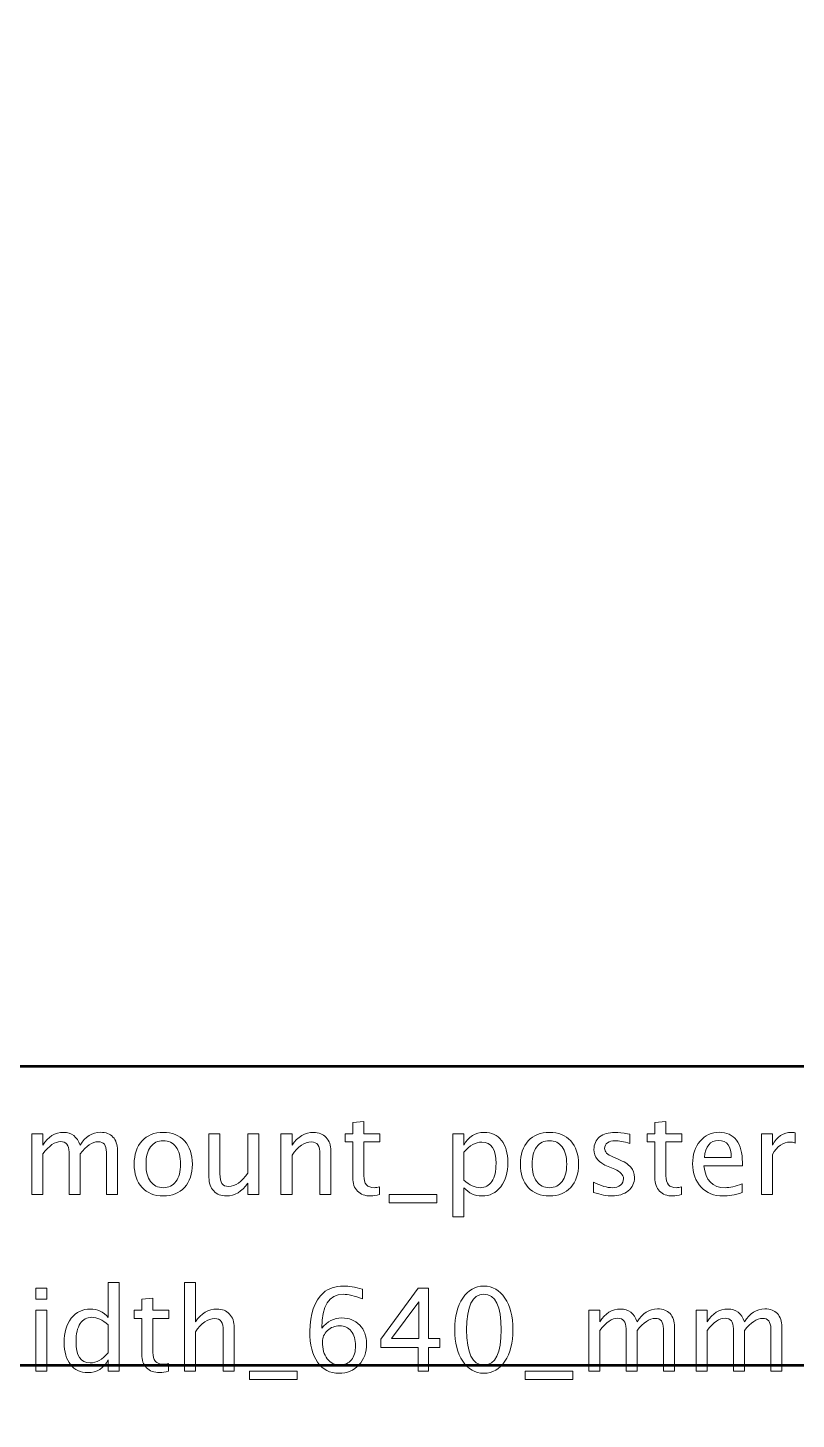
# Model space of a CAD drawing. Header units: centimetres. Extents: x -144 to 123, y -121 to 149.
# Drawn here: x -14.28 to -8.62, y -45.4 to -35.15 of the extents above; entities that cross this region are included whole.
import ezdxf

# ---------------------------------------------------------------- set-up
doc = ezdxf.new("R2010")
doc.units = ezdxf.units.CM
doc.header["$MEASUREMENT"] = 0
doc.layers.add('Layer 1', color=7, linetype='Continuous')

msp = doc.modelspace()

# ---------------------------------------------------------------- linework, layer by layer
at = {"layer": 'Layer 1', "color": 4, "lineweight": 53}
msp.add_lwpolyline([(-38, -44.99997), (8, -44.99997), (8, 19.00001), (-38, 19.00001), (-38, -44.99997)], close=True, dxfattribs=at)
at = {"layer": 'Layer 1', "lineweight": 53}
msp.add_open_spline([(-38.95, -46.7), (-38.95, -46.7), (-38.95, -43.3), (-38.95, -43.3), (-38.95, -43.3), (-38.95, -43.02386), (-38.72614, -42.8), (-38.45, -42.8), (-38.45, -42.8), (-38.45, -42.8), (8.45, -42.8), (8.45, -42.8), (8.45, -42.8), (8.72614, -42.8), (8.95, -43.02386), (8.95, -43.3), (8.95, -43.3), (8.95, -43.3), (8.95, -46.7), (8.95, -46.7), (8.95, -46.7), (8.95, -46.97614), (8.72614, -47.2), (8.45, -47.2), (8.45, -47.2), (8.45, -47.2), (-38.45, -47.2), (-38.45, -47.2), (-38.45, -47.2), (-38.72614, -47.2), (-38.95, -46.97614), (-38.95, -46.7)], degree=3, knots=[0, 0, 0, 0, 0.11111111, 0.11111111, 0.11111111, 0.11111111, 0.22222222, 0.22222222, 0.22222222, 0.22222222, 0.33333333, 0.33333333, 0.33333333, 0.33333333, 0.44444444, 0.44444444, 0.44444444, 0.44444444, 0.55555556, 0.55555556, 0.55555556, 0.55555556, 0.66666667, 0.66666667, 0.66666667, 0.66666667, 0.77777778, 0.77777778, 0.77777778, 0.77777778, 1, 1, 1, 1], dxfattribs=at)
at = {"layer": 'Layer 1', "color": 5, "lineweight": 9}
for points, knots in [([(-11.68655, -43.74455), (-11.71167, -43.75146), (-11.73354, -43.75485), (-11.75202, -43.75485), (-11.75202, -43.75485), (-11.79351, -43.75485), (-11.82583, -43.743), (-11.84897, -43.71929), (-11.84897, -43.71929), (-11.87225, -43.69558), (-11.88382, -43.6627), (-11.88382, -43.62051), (-11.88382, -43.62051), (-11.88382, -43.62051), (-11.88382, -43.35692), (-11.88382, -43.35692), (-11.88382, -43.35692), (-11.88382, -43.35692), (-11.93999, -43.35692), (-11.93999, -43.35692), (-11.93999, -43.35692), (-11.93999, -43.35692), (-11.93999, -43.29595), (-11.93999, -43.29595), (-11.93999, -43.29595), (-11.93999, -43.29595), (-11.88382, -43.29595), (-11.88382, -43.29595), (-11.88382, -43.29595), (-11.88382, -43.29595), (-11.88382, -43.21482), (-11.88382, -43.21482), (-11.88382, -43.21482), (-11.88382, -43.21482), (-11.80254, -43.20705), (-11.80254, -43.20705), (-11.80254, -43.20705), (-11.80254, -43.20705), (-11.80254, -43.29595), (-11.80254, -43.29595), (-11.80254, -43.29595), (-11.80254, -43.29595), (-11.68486, -43.29595), (-11.68486, -43.29595), (-11.68486, -43.29595), (-11.68486, -43.29595), (-11.68486, -43.35692), (-11.68486, -43.35692), (-11.68486, -43.35692), (-11.68486, -43.35692), (-11.80254, -43.35692), (-11.80254, -43.35692), (-11.80254, -43.35692), (-11.80254, -43.35692), (-11.80254, -43.60584), (-11.80254, -43.60584), (-11.80254, -43.60584), (-11.80254, -43.66454), (-11.777, -43.69389), (-11.72606, -43.69389), (-11.72606, -43.69389), (-11.71519, -43.69389), (-11.70207, -43.69206), (-11.68655, -43.68853), (-11.68655, -43.68853), (-11.68655, -43.68853), (-11.68655, -43.74455), (-11.68655, -43.74455)], [0, 0, 0, 0, 0.05555556, 0.05555556, 0.05555556, 0.05555556, 0.11111111, 0.11111111, 0.11111111, 0.11111111, 0.16666667, 0.16666667, 0.16666667, 0.16666667, 0.22222222, 0.22222222, 0.22222222, 0.22222222, 0.27777778, 0.27777778, 0.27777778, 0.27777778, 0.33333333, 0.33333333, 0.33333333, 0.33333333, 0.38888889, 0.38888889, 0.38888889, 0.38888889, 0.44444444, 0.44444444, 0.44444444, 0.44444444, 0.5, 0.5, 0.5, 0.5, 0.55555556, 0.55555556, 0.55555556, 0.55555556, 0.61111111, 0.61111111, 0.61111111, 0.61111111, 0.66666667, 0.66666667, 0.66666667, 0.66666667, 0.72222222, 0.72222222, 0.72222222, 0.72222222, 0.77777778, 0.77777778, 0.77777778, 0.77777778, 0.83333333, 0.83333333, 0.83333333, 0.83333333, 0.88888889, 0.88888889, 0.88888889, 0.88888889, 1, 1, 1, 1]), ([(-9.46192, -43.74455), (-9.48704, -43.75146), (-9.50891, -43.75485), (-9.52739, -43.75485), (-9.52739, -43.75485), (-9.56888, -43.75485), (-9.6012, -43.743), (-9.62434, -43.71929), (-9.62434, -43.71929), (-9.64762, -43.69558), (-9.65919, -43.6627), (-9.65919, -43.62051), (-9.65919, -43.62051), (-9.65919, -43.62051), (-9.65919, -43.35692), (-9.65919, -43.35692), (-9.65919, -43.35692), (-9.65919, -43.35692), (-9.71536, -43.35692), (-9.71536, -43.35692), (-9.71536, -43.35692), (-9.71536, -43.35692), (-9.71536, -43.29595), (-9.71536, -43.29595), (-9.71536, -43.29595), (-9.71536, -43.29595), (-9.65919, -43.29595), (-9.65919, -43.29595), (-9.65919, -43.29595), (-9.65919, -43.29595), (-9.65919, -43.21482), (-9.65919, -43.21482), (-9.65919, -43.21482), (-9.65919, -43.21482), (-9.57791, -43.20705), (-9.57791, -43.20705), (-9.57791, -43.20705), (-9.57791, -43.20705), (-9.57791, -43.29595), (-9.57791, -43.29595), (-9.57791, -43.29595), (-9.57791, -43.29595), (-9.46023, -43.29595), (-9.46023, -43.29595), (-9.46023, -43.29595), (-9.46023, -43.29595), (-9.46023, -43.35692), (-9.46023, -43.35692), (-9.46023, -43.35692), (-9.46023, -43.35692), (-9.57791, -43.35692), (-9.57791, -43.35692), (-9.57791, -43.35692), (-9.57791, -43.35692), (-9.57791, -43.60584), (-9.57791, -43.60584), (-9.57791, -43.60584), (-9.57791, -43.66454), (-9.55237, -43.69389), (-9.50143, -43.69389), (-9.50143, -43.69389), (-9.49056, -43.69389), (-9.47744, -43.69206), (-9.46192, -43.68853), (-9.46192, -43.68853), (-9.46192, -43.68853), (-9.46192, -43.74455), (-9.46192, -43.74455)], [0, 0, 0, 0, 0.05555556, 0.05555556, 0.05555556, 0.05555556, 0.11111111, 0.11111111, 0.11111111, 0.11111111, 0.16666667, 0.16666667, 0.16666667, 0.16666667, 0.22222222, 0.22222222, 0.22222222, 0.22222222, 0.27777778, 0.27777778, 0.27777778, 0.27777778, 0.33333333, 0.33333333, 0.33333333, 0.33333333, 0.38888889, 0.38888889, 0.38888889, 0.38888889, 0.44444444, 0.44444444, 0.44444444, 0.44444444, 0.5, 0.5, 0.5, 0.5, 0.55555556, 0.55555556, 0.55555556, 0.55555556, 0.61111111, 0.61111111, 0.61111111, 0.61111111, 0.66666667, 0.66666667, 0.66666667, 0.66666667, 0.72222222, 0.72222222, 0.72222222, 0.72222222, 0.77777778, 0.77777778, 0.77777778, 0.77777778, 0.83333333, 0.83333333, 0.83333333, 0.83333333, 0.88888889, 0.88888889, 0.88888889, 0.88888889, 1, 1, 1, 1]), ([(-14.24886, -43.74469), (-14.24886, -43.74469), (-14.24886, -43.29595), (-14.24886, -43.29595), (-14.24886, -43.29595), (-14.24886, -43.29595), (-14.16758, -43.29595), (-14.16758, -43.29595), (-14.16758, -43.29595), (-14.16758, -43.29595), (-14.16758, -43.38076), (-14.16758, -43.38076), (-14.16758, -43.38076), (-14.12793, -43.31797), (-14.07713, -43.28664), (-14.0149, -43.28664), (-14.0149, -43.28664), (-13.95492, -43.28664), (-13.91414, -43.31797), (-13.89241, -43.38076), (-13.89241, -43.38076), (-13.85389, -43.3174), (-13.80365, -43.28579), (-13.74199, -43.28579), (-13.74199, -43.28579), (-13.70262, -43.28579), (-13.672, -43.29737), (-13.65012, -43.32065), (-13.65012, -43.32065), (-13.62825, -43.34393), (-13.61724, -43.37653), (-13.61724, -43.41844), (-13.61724, -43.41844), (-13.61724, -43.41844), (-13.61724, -43.74469), (-13.61724, -43.74469), (-13.61724, -43.74469), (-13.61724, -43.74469), (-13.69852, -43.74469), (-13.69852, -43.74469), (-13.69852, -43.74469), (-13.69852, -43.74469), (-13.69852, -43.43185), (-13.69852, -43.43185), (-13.69852, -43.43185), (-13.69852, -43.38076), (-13.71884, -43.35522), (-13.75948, -43.35522), (-13.75948, -43.35522), (-13.80168, -43.35522), (-13.84599, -43.385), (-13.89241, -43.44469), (-13.89241, -43.44469), (-13.89241, -43.44469), (-13.89241, -43.74469), (-13.89241, -43.74469), (-13.89241, -43.74469), (-13.89241, -43.74469), (-13.97369, -43.74469), (-13.97369, -43.74469), (-13.97369, -43.74469), (-13.97369, -43.74469), (-13.97369, -43.43156), (-13.97369, -43.43156), (-13.97369, -43.43156), (-13.97369, -43.38006), (-13.99429, -43.35438), (-14.03564, -43.35438), (-14.03564, -43.35438), (-14.0767, -43.35438), (-14.12073, -43.38429), (-14.16758, -43.44426), (-14.16758, -43.44426), (-14.16758, -43.44426), (-14.16758, -43.74469), (-14.16758, -43.74469), (-14.16758, -43.74469), (-14.16758, -43.74469), (-14.24886, -43.74469), (-14.24886, -43.74469)], [0, 0, 0, 0, 0.04761905, 0.04761905, 0.04761905, 0.04761905, 0.0952381, 0.0952381, 0.0952381, 0.0952381, 0.14285714, 0.14285714, 0.14285714, 0.14285714, 0.19047619, 0.19047619, 0.19047619, 0.19047619, 0.23809524, 0.23809524, 0.23809524, 0.23809524, 0.28571429, 0.28571429, 0.28571429, 0.28571429, 0.33333333, 0.33333333, 0.33333333, 0.33333333, 0.38095238, 0.38095238, 0.38095238, 0.38095238, 0.42857143, 0.42857143, 0.42857143, 0.42857143, 0.47619048, 0.47619048, 0.47619048, 0.47619048, 0.52380952, 0.52380952, 0.52380952, 0.52380952, 0.57142857, 0.57142857, 0.57142857, 0.57142857, 0.61904762, 0.61904762, 0.61904762, 0.61904762, 0.66666667, 0.66666667, 0.66666667, 0.66666667, 0.71428571, 0.71428571, 0.71428571, 0.71428571, 0.76190476, 0.76190476, 0.76190476, 0.76190476, 0.80952381, 0.80952381, 0.80952381, 0.80952381, 0.85714286, 0.85714286, 0.85714286, 0.85714286, 0.9047619, 0.9047619, 0.9047619, 0.9047619, 1, 1, 1, 1]), ([(-13.2797, -43.75485), (-13.3456, -43.75485), (-13.39781, -43.73382), (-13.4362, -43.69177), (-13.4362, -43.69177), (-13.47472, -43.64972), (-13.49391, -43.59257), (-13.49391, -43.52046), (-13.49391, -43.52046), (-13.49391, -43.4485), (-13.47472, -43.39149), (-13.4362, -43.34958), (-13.4362, -43.34958), (-13.39781, -43.30767), (-13.3456, -43.28664), (-13.2797, -43.28664), (-13.2797, -43.28664), (-13.2138, -43.28664), (-13.16159, -43.30767), (-13.12321, -43.34958), (-13.12321, -43.34958), (-13.08469, -43.39149), (-13.06549, -43.4485), (-13.06549, -43.52046), (-13.06549, -43.52046), (-13.06549, -43.59257), (-13.08469, -43.64972), (-13.12321, -43.69177), (-13.12321, -43.69177), (-13.16159, -43.73382), (-13.2138, -43.75485), (-13.2797, -43.75485)], [0, 0, 0, 0, 0.11111111, 0.11111111, 0.11111111, 0.11111111, 0.22222222, 0.22222222, 0.22222222, 0.22222222, 0.33333333, 0.33333333, 0.33333333, 0.33333333, 0.44444444, 0.44444444, 0.44444444, 0.44444444, 0.55555556, 0.55555556, 0.55555556, 0.55555556, 0.66666667, 0.66666667, 0.66666667, 0.66666667, 0.77777778, 0.77777778, 0.77777778, 0.77777778, 1, 1, 1, 1]), ([(-13.27984, -43.69389), (-13.23963, -43.69389), (-13.2083, -43.67879), (-13.186, -43.64845), (-13.186, -43.64845), (-13.16385, -43.61825), (-13.1527, -43.5755), (-13.1527, -43.52046), (-13.1527, -43.52046), (-13.1527, -43.46557), (-13.16385, -43.42296), (-13.186, -43.39276), (-13.186, -43.39276), (-13.2083, -43.3627), (-13.23963, -43.3476), (-13.27984, -43.3476), (-13.27984, -43.3476), (-13.3202, -43.3476), (-13.35153, -43.3627), (-13.37354, -43.39276), (-13.37354, -43.39276), (-13.3957, -43.42296), (-13.4067, -43.46557), (-13.4067, -43.52046), (-13.4067, -43.52046), (-13.4067, -43.5755), (-13.3957, -43.61825), (-13.37354, -43.64845), (-13.37354, -43.64845), (-13.35153, -43.67879), (-13.3202, -43.69389), (-13.27984, -43.69389)], [0, 0, 0, 0, 0.11111111, 0.11111111, 0.11111111, 0.11111111, 0.22222222, 0.22222222, 0.22222222, 0.22222222, 0.33333333, 0.33333333, 0.33333333, 0.33333333, 0.44444444, 0.44444444, 0.44444444, 0.44444444, 0.55555556, 0.55555556, 0.55555556, 0.55555556, 0.66666667, 0.66666667, 0.66666667, 0.66666667, 0.77777778, 0.77777778, 0.77777778, 0.77777778, 1, 1, 1, 1]), ([(-12.65712, -43.74469), (-12.65712, -43.74469), (-12.65712, -43.66031), (-12.65712, -43.66031), (-12.65712, -43.66031), (-12.70044, -43.72338), (-12.75307, -43.75485), (-12.81488, -43.75485), (-12.81488, -43.75485), (-12.85411, -43.75485), (-12.88529, -43.74257), (-12.90844, -43.71788), (-12.90844, -43.71788), (-12.93172, -43.69318), (-12.94329, -43.66002), (-12.94329, -43.61811), (-12.94329, -43.61811), (-12.94329, -43.61811), (-12.94329, -43.29595), (-12.94329, -43.29595), (-12.94329, -43.29595), (-12.94329, -43.29595), (-12.86201, -43.29595), (-12.86201, -43.29595), (-12.86201, -43.29595), (-12.86201, -43.29595), (-12.86201, -43.59158), (-12.86201, -43.59158), (-12.86201, -43.59158), (-12.86201, -43.62531), (-12.85707, -43.64916), (-12.84733, -43.66327), (-12.84733, -43.66327), (-12.83746, -43.67752), (-12.82109, -43.68458), (-12.79809, -43.68458), (-12.79809, -43.68458), (-12.74841, -43.68458), (-12.70128, -43.65198), (-12.65712, -43.58664), (-12.65712, -43.58664), (-12.65712, -43.58664), (-12.65712, -43.29595), (-12.65712, -43.29595), (-12.65712, -43.29595), (-12.65712, -43.29595), (-12.57583, -43.29595), (-12.57583, -43.29595), (-12.57583, -43.29595), (-12.57583, -43.29595), (-12.57583, -43.74469), (-12.57583, -43.74469), (-12.57583, -43.74469), (-12.57583, -43.74469), (-12.65712, -43.74469), (-12.65712, -43.74469)], [0, 0, 0, 0, 0.06666667, 0.06666667, 0.06666667, 0.06666667, 0.13333333, 0.13333333, 0.13333333, 0.13333333, 0.2, 0.2, 0.2, 0.2, 0.26666667, 0.26666667, 0.26666667, 0.26666667, 0.33333333, 0.33333333, 0.33333333, 0.33333333, 0.4, 0.4, 0.4, 0.4, 0.46666667, 0.46666667, 0.46666667, 0.46666667, 0.53333333, 0.53333333, 0.53333333, 0.53333333, 0.6, 0.6, 0.6, 0.6, 0.66666667, 0.66666667, 0.66666667, 0.66666667, 0.73333333, 0.73333333, 0.73333333, 0.73333333, 0.8, 0.8, 0.8, 0.8, 0.86666667, 0.86666667, 0.86666667, 0.86666667, 1, 1, 1, 1]), ([(-12.41271, -43.74469), (-12.41271, -43.74469), (-12.41271, -43.29595), (-12.41271, -43.29595), (-12.41271, -43.29595), (-12.41271, -43.29595), (-12.33143, -43.29595), (-12.33143, -43.29595), (-12.33143, -43.29595), (-12.33143, -43.29595), (-12.33143, -43.38076), (-12.33143, -43.38076), (-12.33143, -43.38076), (-12.28839, -43.31797), (-12.23561, -43.28664), (-12.17324, -43.28664), (-12.17324, -43.28664), (-12.13401, -43.28664), (-12.10283, -43.29892), (-12.07983, -43.32361), (-12.07983, -43.32361), (-12.05683, -43.34817), (-12.04525, -43.38133), (-12.04525, -43.42281), (-12.04525, -43.42281), (-12.04525, -43.42281), (-12.04525, -43.74469), (-12.04525, -43.74469), (-12.04525, -43.74469), (-12.04525, -43.74469), (-12.12654, -43.74469), (-12.12654, -43.74469), (-12.12654, -43.74469), (-12.12654, -43.74469), (-12.12654, -43.44934), (-12.12654, -43.44934), (-12.12654, -43.44934), (-12.12654, -43.41604), (-12.13147, -43.39233), (-12.14121, -43.37822), (-12.14121, -43.37822), (-12.15109, -43.36397), (-12.16732, -43.35692), (-12.19004, -43.35692), (-12.19004, -43.35692), (-12.23999, -43.35692), (-12.28712, -43.38951), (-12.33143, -43.45471), (-12.33143, -43.45471), (-12.33143, -43.45471), (-12.33143, -43.74469), (-12.33143, -43.74469), (-12.33143, -43.74469), (-12.33143, -43.74469), (-12.41271, -43.74469), (-12.41271, -43.74469)], [0, 0, 0, 0, 0.06666667, 0.06666667, 0.06666667, 0.06666667, 0.13333333, 0.13333333, 0.13333333, 0.13333333, 0.2, 0.2, 0.2, 0.2, 0.26666667, 0.26666667, 0.26666667, 0.26666667, 0.33333333, 0.33333333, 0.33333333, 0.33333333, 0.4, 0.4, 0.4, 0.4, 0.46666667, 0.46666667, 0.46666667, 0.46666667, 0.53333333, 0.53333333, 0.53333333, 0.53333333, 0.6, 0.6, 0.6, 0.6, 0.66666667, 0.66666667, 0.66666667, 0.66666667, 0.73333333, 0.73333333, 0.73333333, 0.73333333, 0.8, 0.8, 0.8, 0.8, 0.86666667, 0.86666667, 0.86666667, 0.86666667, 1, 1, 1, 1]), ([(-11.14722, -43.9081), (-11.14722, -43.9081), (-11.14722, -43.29595), (-11.14722, -43.29595), (-11.14722, -43.29595), (-11.14722, -43.29595), (-11.06594, -43.29595), (-11.06594, -43.29595), (-11.06594, -43.29595), (-11.06594, -43.29595), (-11.06594, -43.38076), (-11.06594, -43.38076), (-11.06594, -43.38076), (-11.03264, -43.31797), (-10.98254, -43.28664), (-10.9158, -43.28664), (-10.9158, -43.28664), (-10.86175, -43.28664), (-10.81928, -43.30626), (-10.78823, -43.34563), (-10.78823, -43.34563), (-10.75719, -43.385), (-10.74166, -43.43876), (-10.74166, -43.50692), (-10.74166, -43.50692), (-10.74166, -43.58114), (-10.7593, -43.64111), (-10.79444, -43.68655), (-10.79444, -43.68655), (-10.82958, -43.73213), (-10.87586, -43.75485), (-10.93315, -43.75485), (-10.93315, -43.75485), (-10.98635, -43.75485), (-11.03066, -43.73453), (-11.06594, -43.69375), (-11.06594, -43.69375), (-11.06594, -43.69375), (-11.06594, -43.9081), (-11.06594, -43.9081), (-11.06594, -43.9081), (-11.06594, -43.9081), (-11.14722, -43.9081), (-11.14722, -43.9081)], [0, 0, 0, 0, 0.08333333, 0.08333333, 0.08333333, 0.08333333, 0.16666667, 0.16666667, 0.16666667, 0.16666667, 0.25, 0.25, 0.25, 0.25, 0.33333333, 0.33333333, 0.33333333, 0.33333333, 0.41666667, 0.41666667, 0.41666667, 0.41666667, 0.5, 0.5, 0.5, 0.5, 0.58333333, 0.58333333, 0.58333333, 0.58333333, 0.66666667, 0.66666667, 0.66666667, 0.66666667, 0.75, 0.75, 0.75, 0.75, 0.83333333, 0.83333333, 0.83333333, 0.83333333, 1, 1, 1, 1]), ([(-10.43573, -43.75485), (-10.50163, -43.75485), (-10.55384, -43.73382), (-10.59223, -43.69177), (-10.59223, -43.69177), (-10.63075, -43.64972), (-10.64994, -43.59257), (-10.64994, -43.52046), (-10.64994, -43.52046), (-10.64994, -43.4485), (-10.63075, -43.39149), (-10.59223, -43.34958), (-10.59223, -43.34958), (-10.55384, -43.30767), (-10.50163, -43.28664), (-10.43573, -43.28664), (-10.43573, -43.28664), (-10.36983, -43.28664), (-10.31762, -43.30767), (-10.27924, -43.34958), (-10.27924, -43.34958), (-10.24072, -43.39149), (-10.22152, -43.4485), (-10.22152, -43.52046), (-10.22152, -43.52046), (-10.22152, -43.59257), (-10.24072, -43.64972), (-10.27924, -43.69177), (-10.27924, -43.69177), (-10.31762, -43.73382), (-10.36983, -43.75485), (-10.43573, -43.75485)], [0, 0, 0, 0, 0.11111111, 0.11111111, 0.11111111, 0.11111111, 0.22222222, 0.22222222, 0.22222222, 0.22222222, 0.33333333, 0.33333333, 0.33333333, 0.33333333, 0.44444444, 0.44444444, 0.44444444, 0.44444444, 0.55555556, 0.55555556, 0.55555556, 0.55555556, 0.66666667, 0.66666667, 0.66666667, 0.66666667, 0.77777778, 0.77777778, 0.77777778, 0.77777778, 1, 1, 1, 1]), ([(-10.43587, -43.69389), (-10.39566, -43.69389), (-10.36433, -43.67879), (-10.34203, -43.64845), (-10.34203, -43.64845), (-10.31988, -43.61825), (-10.30873, -43.5755), (-10.30873, -43.52046), (-10.30873, -43.52046), (-10.30873, -43.46557), (-10.31988, -43.42296), (-10.34203, -43.39276), (-10.34203, -43.39276), (-10.36433, -43.3627), (-10.39566, -43.3476), (-10.43587, -43.3476), (-10.43587, -43.3476), (-10.47623, -43.3476), (-10.50756, -43.3627), (-10.52957, -43.39276), (-10.52957, -43.39276), (-10.55173, -43.42296), (-10.56273, -43.46557), (-10.56273, -43.52046), (-10.56273, -43.52046), (-10.56273, -43.5755), (-10.55173, -43.61825), (-10.52957, -43.64845), (-10.52957, -43.64845), (-10.50756, -43.67879), (-10.47623, -43.69389), (-10.43587, -43.69389)], [0, 0, 0, 0, 0.11111111, 0.11111111, 0.11111111, 0.11111111, 0.22222222, 0.22222222, 0.22222222, 0.22222222, 0.33333333, 0.33333333, 0.33333333, 0.33333333, 0.44444444, 0.44444444, 0.44444444, 0.44444444, 0.55555556, 0.55555556, 0.55555556, 0.55555556, 0.66666667, 0.66666667, 0.66666667, 0.66666667, 0.77777778, 0.77777778, 0.77777778, 0.77777778, 1, 1, 1, 1]), ([(-10.11033, -43.7286), (-10.11033, -43.7286), (-10.11033, -43.6541), (-10.11033, -43.6541), (-10.11033, -43.6541), (-10.05713, -43.68063), (-10.01098, -43.69389), (-9.97161, -43.69389), (-9.97161, -43.69389), (-9.94819, -43.69389), (-9.92872, -43.68754), (-9.91333, -43.67484), (-9.91333, -43.67484), (-9.89795, -43.66228), (-9.89019, -43.64648), (-9.89019, -43.62743), (-9.89019, -43.62743), (-9.89019, -43.59963), (-9.91178, -43.57663), (-9.95496, -43.55842), (-9.95496, -43.55842), (-9.95496, -43.55842), (-10.00252, -43.53824), (-10.00252, -43.53824), (-10.00252, -43.53824), (-10.07265, -43.50917), (-10.10779, -43.46712), (-10.10779, -43.41251), (-10.10779, -43.41251), (-10.10779, -43.37343), (-10.09396, -43.34266), (-10.0663, -43.32023), (-10.0663, -43.32023), (-10.03864, -43.29779), (-10.00068, -43.28664), (-9.95256, -43.28664), (-9.95256, -43.28664), (-9.92759, -43.28664), (-9.89654, -43.29003), (-9.85971, -43.29694), (-9.85971, -43.29694), (-9.85971, -43.29694), (-9.84278, -43.30019), (-9.84278, -43.30019), (-9.84278, -43.30019), (-9.84278, -43.30019), (-9.84278, -43.36792), (-9.84278, -43.36792), (-9.84278, -43.36792), (-9.88808, -43.35438), (-9.9242, -43.3476), (-9.95115, -43.3476), (-9.95115, -43.3476), (-9.97486, -43.3476), (-9.99363, -43.35282), (-10.00788, -43.36312), (-10.00788, -43.36312), (-10.02199, -43.37343), (-10.02905, -43.38725), (-10.02905, -43.40461), (-10.02905, -43.40461), (-10.02905, -43.42902), (-10.00929, -43.44977), (-9.96964, -43.46656), (-9.96964, -43.46656), (-9.96964, -43.46656), (-9.93055, -43.48307), (-9.93055, -43.48307), (-9.93055, -43.48307), (-9.88624, -43.5017), (-9.85491, -43.52145), (-9.83657, -43.54219), (-9.83657, -43.54219), (-9.81808, -43.56294), (-9.80891, -43.5889), (-9.80891, -43.61995), (-9.80891, -43.61995), (-9.80891, -43.65932), (-9.82443, -43.69163), (-9.85562, -43.71689), (-9.85562, -43.71689), (-9.88666, -43.74215), (-9.92646, -43.75485), (-9.97486, -43.75485), (-9.97486, -43.75485), (-10.01211, -43.75485), (-10.05713, -43.7461), (-10.11033, -43.7286)], [0, 0, 0, 0, 0.04347826, 0.04347826, 0.04347826, 0.04347826, 0.08695652, 0.08695652, 0.08695652, 0.08695652, 0.13043478, 0.13043478, 0.13043478, 0.13043478, 0.17391304, 0.17391304, 0.17391304, 0.17391304, 0.2173913, 0.2173913, 0.2173913, 0.2173913, 0.26086957, 0.26086957, 0.26086957, 0.26086957, 0.30434783, 0.30434783, 0.30434783, 0.30434783, 0.34782609, 0.34782609, 0.34782609, 0.34782609, 0.39130435, 0.39130435, 0.39130435, 0.39130435, 0.43478261, 0.43478261, 0.43478261, 0.43478261, 0.47826087, 0.47826087, 0.47826087, 0.47826087, 0.52173913, 0.52173913, 0.52173913, 0.52173913, 0.56521739, 0.56521739, 0.56521739, 0.56521739, 0.60869565, 0.60869565, 0.60869565, 0.60869565, 0.65217391, 0.65217391, 0.65217391, 0.65217391, 0.69565217, 0.69565217, 0.69565217, 0.69565217, 0.73913043, 0.73913043, 0.73913043, 0.73913043, 0.7826087, 0.7826087, 0.7826087, 0.7826087, 0.82608696, 0.82608696, 0.82608696, 0.82608696, 0.86956522, 0.86956522, 0.86956522, 0.86956522, 0.91304348, 0.91304348, 0.91304348, 0.91304348, 1, 1, 1, 1]), ([(-9.01658, -43.7303), (-9.07119, -43.74667), (-9.11789, -43.75485), (-9.15684, -43.75485), (-9.15684, -43.75485), (-9.2233, -43.75485), (-9.27735, -43.73284), (-9.31898, -43.68895), (-9.31898, -43.68895), (-9.36061, -43.64507), (-9.38149, -43.5882), (-9.38149, -43.51821), (-9.38149, -43.51821), (-9.38149, -43.45033), (-9.36315, -43.39459), (-9.32632, -43.35099), (-9.32632, -43.35099), (-9.28949, -43.30753), (-9.24235, -43.28579), (-9.18492, -43.28579), (-9.18492, -43.28579), (-9.13059, -43.28579), (-9.08854, -43.30513), (-9.05891, -43.34379), (-9.05891, -43.34379), (-9.02928, -43.38246), (-9.01446, -43.43721), (-9.01446, -43.50819), (-9.01446, -43.50819), (-9.01446, -43.50819), (-9.01488, -43.53302), (-9.01488, -43.53302), (-9.01488, -43.53302), (-9.01488, -43.53302), (-9.29852, -43.53302), (-9.29852, -43.53302), (-9.29852, -43.53302), (-9.28666, -43.64027), (-9.23431, -43.69389), (-9.1416, -43.69389), (-9.1416, -43.69389), (-9.10759, -43.69389), (-9.06596, -43.68429), (-9.01658, -43.6651), (-9.01658, -43.6651), (-9.01658, -43.6651), (-9.01658, -43.7303), (-9.01658, -43.7303)], [0, 0, 0, 0, 0.07692308, 0.07692308, 0.07692308, 0.07692308, 0.15384615, 0.15384615, 0.15384615, 0.15384615, 0.23076923, 0.23076923, 0.23076923, 0.23076923, 0.30769231, 0.30769231, 0.30769231, 0.30769231, 0.38461538, 0.38461538, 0.38461538, 0.38461538, 0.46153846, 0.46153846, 0.46153846, 0.46153846, 0.53846154, 0.53846154, 0.53846154, 0.53846154, 0.61538462, 0.61538462, 0.61538462, 0.61538462, 0.69230769, 0.69230769, 0.69230769, 0.69230769, 0.76923077, 0.76923077, 0.76923077, 0.76923077, 0.84615385, 0.84615385, 0.84615385, 0.84615385, 1, 1, 1, 1]), ([(-9.29428, -43.47206), (-9.29428, -43.47206), (-9.09616, -43.47206), (-9.09616, -43.47206), (-9.09616, -43.47206), (-9.09616, -43.38852), (-9.12735, -43.34676), (-9.18958, -43.34676), (-9.18958, -43.34676), (-9.25223, -43.34676), (-9.28709, -43.38852), (-9.29428, -43.47206)], [0, 0, 0, 0, 0.25, 0.25, 0.25, 0.25, 0.5, 0.5, 0.5, 0.5, 1, 1, 1, 1]), ([(-8.87419, -43.74469), (-8.87419, -43.74469), (-8.87419, -43.29595), (-8.87419, -43.29595), (-8.87419, -43.29595), (-8.87419, -43.29595), (-8.79291, -43.29595), (-8.79291, -43.29595), (-8.79291, -43.29595), (-8.79291, -43.29595), (-8.79291, -43.38076), (-8.79291, -43.38076), (-8.79291, -43.38076), (-8.76059, -43.31797), (-8.71375, -43.28664), (-8.65222, -43.28664), (-8.65222, -43.28664), (-8.6439, -43.28664), (-8.63515, -43.28735), (-8.62612, -43.28876), (-8.62612, -43.28876), (-8.62612, -43.28876), (-8.62612, -43.36482), (-8.62612, -43.36482), (-8.62612, -43.36482), (-8.64023, -43.36016), (-8.65264, -43.35776), (-8.66337, -43.35776), (-8.66337, -43.35776), (-8.71502, -43.35776), (-8.7582, -43.38824), (-8.79291, -43.44934), (-8.79291, -43.44934), (-8.79291, -43.44934), (-8.79291, -43.74469), (-8.79291, -43.74469), (-8.79291, -43.74469), (-8.79291, -43.74469), (-8.87419, -43.74469), (-8.87419, -43.74469)], [0, 0, 0, 0, 0.09090909, 0.09090909, 0.09090909, 0.09090909, 0.18181818, 0.18181818, 0.18181818, 0.18181818, 0.27272727, 0.27272727, 0.27272727, 0.27272727, 0.36363636, 0.36363636, 0.36363636, 0.36363636, 0.45454545, 0.45454545, 0.45454545, 0.45454545, 0.54545455, 0.54545455, 0.54545455, 0.54545455, 0.63636364, 0.63636364, 0.63636364, 0.63636364, 0.72727273, 0.72727273, 0.72727273, 0.72727273, 0.81818182, 0.81818182, 0.81818182, 0.81818182, 1, 1, 1, 1]), ([(-11.06594, -43.63773), (-11.02403, -43.67512), (-10.98409, -43.69389), (-10.94614, -43.69389), (-10.94614, -43.69389), (-10.90874, -43.69389), (-10.87981, -43.67823), (-10.85949, -43.64704), (-10.85949, -43.64704), (-10.83903, -43.61586), (-10.82887, -43.57197), (-10.82887, -43.51524), (-10.82887, -43.51524), (-10.82887, -43.41026), (-10.86359, -43.35776), (-10.93301, -43.35776), (-10.93301, -43.35776), (-10.97845, -43.35776), (-11.02276, -43.38232), (-11.06594, -43.43156), (-11.06594, -43.43156), (-11.06594, -43.43156), (-11.06594, -43.63773), (-11.06594, -43.63773)], [0, 0, 0, 0, 0.14285714, 0.14285714, 0.14285714, 0.14285714, 0.28571429, 0.28571429, 0.28571429, 0.28571429, 0.42857143, 0.42857143, 0.42857143, 0.42857143, 0.57142857, 0.57142857, 0.57142857, 0.57142857, 0.71428571, 0.71428571, 0.71428571, 0.71428571, 1, 1, 1, 1]), ([(-11.61628, -43.80565), (-11.61628, -43.80565), (-11.61628, -43.74469), (-11.61628, -43.74469), (-11.61628, -43.74469), (-11.61628, -43.74469), (-11.26407, -43.74469), (-11.26407, -43.74469), (-11.26407, -43.74469), (-11.26407, -43.74469), (-11.26407, -43.80565), (-11.26407, -43.80565), (-11.26407, -43.80565), (-11.26407, -43.80565), (-11.61628, -43.80565), (-11.61628, -43.80565)], [0, 0, 0, 0, 0.2, 0.2, 0.2, 0.2, 0.4, 0.4, 0.4, 0.4, 0.6, 0.6, 0.6, 0.6, 1, 1, 1, 1]), ([(-14.21873, -44.51487), (-14.21873, -44.51487), (-14.21873, -44.43359), (-14.21873, -44.43359), (-14.21873, -44.43359), (-14.21873, -44.43359), (-14.13745, -44.43359), (-14.13745, -44.43359), (-14.13745, -44.43359), (-14.13745, -44.43359), (-14.13745, -44.51487), (-14.13745, -44.51487), (-14.13745, -44.51487), (-14.13745, -44.51487), (-14.21873, -44.51487), (-14.21873, -44.51487)], [0, 0, 0, 0, 0.2, 0.2, 0.2, 0.2, 0.4, 0.4, 0.4, 0.4, 0.6, 0.6, 0.6, 0.6, 1, 1, 1, 1]), ([(-13.68533, -45.04573), (-13.68533, -45.04573), (-13.68533, -44.96149), (-13.68533, -44.96149), (-13.68533, -44.96149), (-13.71849, -45.02442), (-13.76844, -45.05589), (-13.83519, -45.05589), (-13.83519, -45.05589), (-13.88937, -45.05589), (-13.93199, -45.03628), (-13.96303, -44.99691), (-13.96303, -44.99691), (-13.99408, -44.95754), (-14.0096, -44.90377), (-14.0096, -44.83561), (-14.0096, -44.83561), (-14.0096, -44.76111), (-13.99196, -44.70114), (-13.95682, -44.6557), (-13.95682, -44.6557), (-13.92155, -44.6104), (-13.87526, -44.58768), (-13.81783, -44.58768), (-13.81783, -44.58768), (-13.76463, -44.58768), (-13.72032, -44.608), (-13.68533, -44.64878), (-13.68533, -44.64878), (-13.68533, -44.64878), (-13.68533, -44.39295), (-13.68533, -44.39295), (-13.68533, -44.39295), (-13.68533, -44.39295), (-13.60404, -44.39295), (-13.60404, -44.39295), (-13.60404, -44.39295), (-13.60404, -44.39295), (-13.60404, -45.04573), (-13.60404, -45.04573), (-13.60404, -45.04573), (-13.60404, -45.04573), (-13.68533, -45.04573), (-13.68533, -45.04573)], [0, 0, 0, 0, 0.08333333, 0.08333333, 0.08333333, 0.08333333, 0.16666667, 0.16666667, 0.16666667, 0.16666667, 0.25, 0.25, 0.25, 0.25, 0.33333333, 0.33333333, 0.33333333, 0.33333333, 0.41666667, 0.41666667, 0.41666667, 0.41666667, 0.5, 0.5, 0.5, 0.5, 0.58333333, 0.58333333, 0.58333333, 0.58333333, 0.66666667, 0.66666667, 0.66666667, 0.66666667, 0.75, 0.75, 0.75, 0.75, 0.83333333, 0.83333333, 0.83333333, 0.83333333, 1, 1, 1, 1]), ([(-13.12455, -45.04573), (-13.12455, -45.04573), (-13.12455, -44.39295), (-13.12455, -44.39295), (-13.12455, -44.39295), (-13.12455, -44.39295), (-13.04327, -44.39295), (-13.04327, -44.39295), (-13.04327, -44.39295), (-13.04327, -44.39295), (-13.04327, -44.6818), (-13.04327, -44.6818), (-13.04327, -44.6818), (-13.00023, -44.61901), (-12.94745, -44.58768), (-12.88508, -44.58768), (-12.88508, -44.58768), (-12.84585, -44.58768), (-12.81467, -44.59996), (-12.79167, -44.62465), (-12.79167, -44.62465), (-12.76867, -44.64921), (-12.75709, -44.68237), (-12.75709, -44.72385), (-12.75709, -44.72385), (-12.75709, -44.72385), (-12.75709, -45.04573), (-12.75709, -45.04573), (-12.75709, -45.04573), (-12.75709, -45.04573), (-12.83838, -45.04573), (-12.83838, -45.04573), (-12.83838, -45.04573), (-12.83838, -45.04573), (-12.83838, -44.75038), (-12.83838, -44.75038), (-12.83838, -44.75038), (-12.83838, -44.71708), (-12.84331, -44.69337), (-12.85305, -44.67926), (-12.85305, -44.67926), (-12.86293, -44.66501), (-12.87916, -44.65796), (-12.90188, -44.65796), (-12.90188, -44.65796), (-12.95183, -44.65796), (-12.99896, -44.69055), (-13.04327, -44.75575), (-13.04327, -44.75575), (-13.04327, -44.75575), (-13.04327, -45.04573), (-13.04327, -45.04573), (-13.04327, -45.04573), (-13.04327, -45.04573), (-13.12455, -45.04573), (-13.12455, -45.04573)], [0, 0, 0, 0, 0.06666667, 0.06666667, 0.06666667, 0.06666667, 0.13333333, 0.13333333, 0.13333333, 0.13333333, 0.2, 0.2, 0.2, 0.2, 0.26666667, 0.26666667, 0.26666667, 0.26666667, 0.33333333, 0.33333333, 0.33333333, 0.33333333, 0.4, 0.4, 0.4, 0.4, 0.46666667, 0.46666667, 0.46666667, 0.46666667, 0.53333333, 0.53333333, 0.53333333, 0.53333333, 0.6, 0.6, 0.6, 0.6, 0.66666667, 0.66666667, 0.66666667, 0.66666667, 0.73333333, 0.73333333, 0.73333333, 0.73333333, 0.8, 0.8, 0.8, 0.8, 0.86666667, 0.86666667, 0.86666667, 0.86666667, 1, 1, 1, 1]), ([(-12.11136, -44.72851), (-12.07242, -44.67813), (-12.02345, -44.65288), (-11.96447, -44.65288), (-11.96447, -44.65288), (-11.91098, -44.65288), (-11.86724, -44.67051), (-11.83309, -44.70593), (-11.83309, -44.70593), (-11.79908, -44.74135), (-11.78201, -44.78679), (-11.78201, -44.84225), (-11.78201, -44.84225), (-11.78201, -44.90589), (-11.80106, -44.95824), (-11.8393, -44.9993), (-11.8393, -44.9993), (-11.87754, -45.04037), (-11.92608, -45.06097), (-11.98521, -45.06097), (-11.98521, -45.06097), (-12.05238, -45.06097), (-12.10515, -45.03374), (-12.14311, -44.97941), (-12.14311, -44.97941), (-12.18121, -44.92494), (-12.20026, -44.84958), (-12.20026, -44.75349), (-12.20026, -44.75349), (-12.20026, -44.62395), (-12.16696, -44.52898), (-12.1005, -44.4683), (-12.1005, -44.4683), (-12.06437, -44.435), (-12.01442, -44.41835), (-11.95078, -44.41835), (-11.95078, -44.41835), (-11.91381, -44.41835), (-11.86795, -44.42597), (-11.81333, -44.44121), (-11.81333, -44.44121), (-11.81333, -44.44121), (-11.81333, -44.51233), (-11.81333, -44.51233), (-11.81333, -44.51233), (-11.87105, -44.49031), (-11.91846, -44.47931), (-11.95572, -44.47931), (-11.95572, -44.47931), (-12.05943, -44.47931), (-12.11136, -44.56242), (-12.11136, -44.72851)], [0, 0, 0, 0, 0.07142857, 0.07142857, 0.07142857, 0.07142857, 0.14285714, 0.14285714, 0.14285714, 0.14285714, 0.21428571, 0.21428571, 0.21428571, 0.21428571, 0.28571429, 0.28571429, 0.28571429, 0.28571429, 0.35714286, 0.35714286, 0.35714286, 0.35714286, 0.42857143, 0.42857143, 0.42857143, 0.42857143, 0.5, 0.5, 0.5, 0.5, 0.57142857, 0.57142857, 0.57142857, 0.57142857, 0.64285714, 0.64285714, 0.64285714, 0.64285714, 0.71428571, 0.71428571, 0.71428571, 0.71428571, 0.78571429, 0.78571429, 0.78571429, 0.78571429, 0.85714286, 0.85714286, 0.85714286, 0.85714286, 1, 1, 1, 1]), ([(-11.40242, -45.04573), (-11.40242, -45.04573), (-11.40242, -44.87216), (-11.40242, -44.87216), (-11.40242, -44.87216), (-11.40242, -44.87216), (-11.67843, -44.87216), (-11.67843, -44.87216), (-11.67843, -44.87216), (-11.67843, -44.87216), (-11.67843, -44.81036), (-11.67843, -44.81036), (-11.67843, -44.81036), (-11.67843, -44.81036), (-11.40242, -44.43359), (-11.40242, -44.43359), (-11.40242, -44.43359), (-11.40242, -44.43359), (-11.32622, -44.43359), (-11.32622, -44.43359), (-11.32622, -44.43359), (-11.32622, -44.43359), (-11.32622, -44.80528), (-11.32622, -44.80528), (-11.32622, -44.80528), (-11.32622, -44.80528), (-11.24409, -44.80528), (-11.24409, -44.80528), (-11.24409, -44.80528), (-11.24409, -44.80528), (-11.24409, -44.87216), (-11.24409, -44.87216), (-11.24409, -44.87216), (-11.24409, -44.87216), (-11.32622, -44.87216), (-11.32622, -44.87216), (-11.32622, -44.87216), (-11.32622, -44.87216), (-11.32622, -45.04573), (-11.32622, -45.04573), (-11.32622, -45.04573), (-11.32622, -45.04573), (-11.40242, -45.04573), (-11.40242, -45.04573)], [0, 0, 0, 0, 0.08333333, 0.08333333, 0.08333333, 0.08333333, 0.16666667, 0.16666667, 0.16666667, 0.16666667, 0.25, 0.25, 0.25, 0.25, 0.33333333, 0.33333333, 0.33333333, 0.33333333, 0.41666667, 0.41666667, 0.41666667, 0.41666667, 0.5, 0.5, 0.5, 0.5, 0.58333333, 0.58333333, 0.58333333, 0.58333333, 0.66666667, 0.66666667, 0.66666667, 0.66666667, 0.75, 0.75, 0.75, 0.75, 0.83333333, 0.83333333, 0.83333333, 0.83333333, 1, 1, 1, 1]), ([(-10.91868, -45.06097), (-10.98289, -45.06097), (-11.03468, -45.03148), (-11.07391, -44.97263), (-11.07391, -44.97263), (-11.11328, -44.91379), (-11.13289, -44.83618), (-11.13289, -44.73966), (-11.13289, -44.73966), (-11.13289, -44.64314), (-11.11328, -44.56553), (-11.07391, -44.50668), (-11.07391, -44.50668), (-11.03468, -44.44784), (-10.98289, -44.41835), (-10.91868, -44.41835), (-10.91868, -44.41835), (-10.85419, -44.41835), (-10.80241, -44.4477), (-10.76318, -44.5064), (-10.76318, -44.5064), (-10.72409, -44.5651), (-10.70447, -44.64286), (-10.70447, -44.73966), (-10.70447, -44.73966), (-10.70447, -44.83618), (-10.72409, -44.91379), (-10.76318, -44.97263), (-10.76318, -44.97263), (-10.80241, -45.03148), (-10.85419, -45.06097), (-10.91868, -45.06097)], [0, 0, 0, 0, 0.11111111, 0.11111111, 0.11111111, 0.11111111, 0.22222222, 0.22222222, 0.22222222, 0.22222222, 0.33333333, 0.33333333, 0.33333333, 0.33333333, 0.44444444, 0.44444444, 0.44444444, 0.44444444, 0.55555556, 0.55555556, 0.55555556, 0.55555556, 0.66666667, 0.66666667, 0.66666667, 0.66666667, 0.77777778, 0.77777778, 0.77777778, 0.77777778, 1, 1, 1, 1]), ([(-10.91882, -45.00001), (-10.83402, -45.00001), (-10.79168, -44.91323), (-10.79168, -44.73966), (-10.79168, -44.73966), (-10.79168, -44.56609), (-10.83402, -44.47931), (-10.91882, -44.47931), (-10.91882, -44.47931), (-11.00335, -44.47931), (-11.04568, -44.56609), (-11.04568, -44.73966), (-11.04568, -44.73966), (-11.04568, -44.91323), (-11.00335, -45.00001), (-10.91882, -45.00001)], [0, 0, 0, 0, 0.2, 0.2, 0.2, 0.2, 0.4, 0.4, 0.4, 0.4, 0.6, 0.6, 0.6, 0.6, 1, 1, 1, 1]), ([(-13.24054, -45.04559), (-13.26566, -45.0525), (-13.28753, -45.05589), (-13.30601, -45.05589), (-13.30601, -45.05589), (-13.3475, -45.05589), (-13.37982, -45.04404), (-13.40296, -45.02033), (-13.40296, -45.02033), (-13.42624, -44.99662), (-13.43781, -44.96374), (-13.43781, -44.92155), (-13.43781, -44.92155), (-13.43781, -44.92155), (-13.43781, -44.65796), (-13.43781, -44.65796), (-13.43781, -44.65796), (-13.43781, -44.65796), (-13.49398, -44.65796), (-13.49398, -44.65796), (-13.49398, -44.65796), (-13.49398, -44.65796), (-13.49398, -44.59699), (-13.49398, -44.59699), (-13.49398, -44.59699), (-13.49398, -44.59699), (-13.43781, -44.59699), (-13.43781, -44.59699), (-13.43781, -44.59699), (-13.43781, -44.59699), (-13.43781, -44.51586), (-13.43781, -44.51586), (-13.43781, -44.51586), (-13.43781, -44.51586), (-13.35653, -44.50809), (-13.35653, -44.50809), (-13.35653, -44.50809), (-13.35653, -44.50809), (-13.35653, -44.59699), (-13.35653, -44.59699), (-13.35653, -44.59699), (-13.35653, -44.59699), (-13.23885, -44.59699), (-13.23885, -44.59699), (-13.23885, -44.59699), (-13.23885, -44.59699), (-13.23885, -44.65796), (-13.23885, -44.65796), (-13.23885, -44.65796), (-13.23885, -44.65796), (-13.35653, -44.65796), (-13.35653, -44.65796), (-13.35653, -44.65796), (-13.35653, -44.65796), (-13.35653, -44.90688), (-13.35653, -44.90688), (-13.35653, -44.90688), (-13.35653, -44.96558), (-13.33099, -44.99493), (-13.28005, -44.99493), (-13.28005, -44.99493), (-13.26918, -44.99493), (-13.25606, -44.9931), (-13.24054, -44.98957), (-13.24054, -44.98957), (-13.24054, -44.98957), (-13.24054, -45.04559), (-13.24054, -45.04559)], [0, 0, 0, 0, 0.05555556, 0.05555556, 0.05555556, 0.05555556, 0.11111111, 0.11111111, 0.11111111, 0.11111111, 0.16666667, 0.16666667, 0.16666667, 0.16666667, 0.22222222, 0.22222222, 0.22222222, 0.22222222, 0.27777778, 0.27777778, 0.27777778, 0.27777778, 0.33333333, 0.33333333, 0.33333333, 0.33333333, 0.38888889, 0.38888889, 0.38888889, 0.38888889, 0.44444444, 0.44444444, 0.44444444, 0.44444444, 0.5, 0.5, 0.5, 0.5, 0.55555556, 0.55555556, 0.55555556, 0.55555556, 0.61111111, 0.61111111, 0.61111111, 0.61111111, 0.66666667, 0.66666667, 0.66666667, 0.66666667, 0.72222222, 0.72222222, 0.72222222, 0.72222222, 0.77777778, 0.77777778, 0.77777778, 0.77777778, 0.83333333, 0.83333333, 0.83333333, 0.83333333, 0.88888889, 0.88888889, 0.88888889, 0.88888889, 1, 1, 1, 1]), ([(-11.59814, -44.80528), (-11.59814, -44.80528), (-11.39734, -44.80528), (-11.39734, -44.80528), (-11.39734, -44.80528), (-11.39734, -44.80528), (-11.39734, -44.53406), (-11.39734, -44.53406), (-11.39734, -44.53406), (-11.39734, -44.53406), (-11.59814, -44.80528), (-11.59814, -44.80528)], [0, 0, 0, 0, 0.25, 0.25, 0.25, 0.25, 0.5, 0.5, 0.5, 0.5, 1, 1, 1, 1]), ([(-14.21873, -45.04573), (-14.21873, -45.04573), (-14.21873, -44.59699), (-14.21873, -44.59699), (-14.21873, -44.59699), (-14.21873, -44.59699), (-14.13745, -44.59699), (-14.13745, -44.59699), (-14.13745, -44.59699), (-14.13745, -44.59699), (-14.13745, -45.04573), (-14.13745, -45.04573), (-14.13745, -45.04573), (-14.13745, -45.04573), (-14.21873, -45.04573), (-14.21873, -45.04573)], [0, 0, 0, 0, 0.2, 0.2, 0.2, 0.2, 0.4, 0.4, 0.4, 0.4, 0.6, 0.6, 0.6, 0.6, 1, 1, 1, 1]), ([(-13.68533, -44.70438), (-13.72752, -44.66727), (-13.76745, -44.64864), (-13.80527, -44.64864), (-13.80527, -44.64864), (-13.84252, -44.64864), (-13.87131, -44.66416), (-13.89177, -44.69535), (-13.89177, -44.69535), (-13.91223, -44.72639), (-13.92239, -44.77042), (-13.92239, -44.82743), (-13.92239, -44.82743), (-13.92239, -44.93228), (-13.88768, -44.98477), (-13.81811, -44.98477), (-13.81811, -44.98477), (-13.77296, -44.98477), (-13.72865, -44.96008), (-13.68533, -44.91083), (-13.68533, -44.91083), (-13.68533, -44.91083), (-13.68533, -44.70438), (-13.68533, -44.70438)], [0, 0, 0, 0, 0.14285714, 0.14285714, 0.14285714, 0.14285714, 0.28571429, 0.28571429, 0.28571429, 0.28571429, 0.42857143, 0.42857143, 0.42857143, 0.42857143, 0.57142857, 0.57142857, 0.57142857, 0.57142857, 0.71428571, 0.71428571, 0.71428571, 0.71428571, 1, 1, 1, 1]), ([(-10.14623, -45.04573), (-10.14623, -45.04573), (-10.14623, -44.59699), (-10.14623, -44.59699), (-10.14623, -44.59699), (-10.14623, -44.59699), (-10.06495, -44.59699), (-10.06495, -44.59699), (-10.06495, -44.59699), (-10.06495, -44.59699), (-10.06495, -44.6818), (-10.06495, -44.6818), (-10.06495, -44.6818), (-10.0253, -44.61901), (-9.9745, -44.58768), (-9.91227, -44.58768), (-9.91227, -44.58768), (-9.85229, -44.58768), (-9.81151, -44.61901), (-9.78978, -44.6818), (-9.78978, -44.6818), (-9.75126, -44.61844), (-9.70102, -44.58683), (-9.63936, -44.58683), (-9.63936, -44.58683), (-9.59999, -44.58683), (-9.56937, -44.59841), (-9.54749, -44.62169), (-9.54749, -44.62169), (-9.52562, -44.64497), (-9.51461, -44.67757), (-9.51461, -44.71948), (-9.51461, -44.71948), (-9.51461, -44.71948), (-9.51461, -45.04573), (-9.51461, -45.04573), (-9.51461, -45.04573), (-9.51461, -45.04573), (-9.59589, -45.04573), (-9.59589, -45.04573), (-9.59589, -45.04573), (-9.59589, -45.04573), (-9.59589, -44.73289), (-9.59589, -44.73289), (-9.59589, -44.73289), (-9.59589, -44.6818), (-9.61621, -44.65626), (-9.65685, -44.65626), (-9.65685, -44.65626), (-9.69905, -44.65626), (-9.74336, -44.68604), (-9.78978, -44.74573), (-9.78978, -44.74573), (-9.78978, -44.74573), (-9.78978, -45.04573), (-9.78978, -45.04573), (-9.78978, -45.04573), (-9.78978, -45.04573), (-9.87106, -45.04573), (-9.87106, -45.04573), (-9.87106, -45.04573), (-9.87106, -45.04573), (-9.87106, -44.7326), (-9.87106, -44.7326), (-9.87106, -44.7326), (-9.87106, -44.6811), (-9.89166, -44.65542), (-9.93301, -44.65542), (-9.93301, -44.65542), (-9.97407, -44.65542), (-10.0181, -44.68533), (-10.06495, -44.7453), (-10.06495, -44.7453), (-10.06495, -44.7453), (-10.06495, -45.04573), (-10.06495, -45.04573), (-10.06495, -45.04573), (-10.06495, -45.04573), (-10.14623, -45.04573), (-10.14623, -45.04573)], [0, 0, 0, 0, 0.04761905, 0.04761905, 0.04761905, 0.04761905, 0.0952381, 0.0952381, 0.0952381, 0.0952381, 0.14285714, 0.14285714, 0.14285714, 0.14285714, 0.19047619, 0.19047619, 0.19047619, 0.19047619, 0.23809524, 0.23809524, 0.23809524, 0.23809524, 0.28571429, 0.28571429, 0.28571429, 0.28571429, 0.33333333, 0.33333333, 0.33333333, 0.33333333, 0.38095238, 0.38095238, 0.38095238, 0.38095238, 0.42857143, 0.42857143, 0.42857143, 0.42857143, 0.47619048, 0.47619048, 0.47619048, 0.47619048, 0.52380952, 0.52380952, 0.52380952, 0.52380952, 0.57142857, 0.57142857, 0.57142857, 0.57142857, 0.61904762, 0.61904762, 0.61904762, 0.61904762, 0.66666667, 0.66666667, 0.66666667, 0.66666667, 0.71428571, 0.71428571, 0.71428571, 0.71428571, 0.76190476, 0.76190476, 0.76190476, 0.76190476, 0.80952381, 0.80952381, 0.80952381, 0.80952381, 0.85714286, 0.85714286, 0.85714286, 0.85714286, 0.9047619, 0.9047619, 0.9047619, 0.9047619, 1, 1, 1, 1]), ([(-9.35572, -45.04573), (-9.35572, -45.04573), (-9.35572, -44.59699), (-9.35572, -44.59699), (-9.35572, -44.59699), (-9.35572, -44.59699), (-9.27444, -44.59699), (-9.27444, -44.59699), (-9.27444, -44.59699), (-9.27444, -44.59699), (-9.27444, -44.6818), (-9.27444, -44.6818), (-9.27444, -44.6818), (-9.23479, -44.61901), (-9.18399, -44.58768), (-9.12176, -44.58768), (-9.12176, -44.58768), (-9.06178, -44.58768), (-9.021, -44.61901), (-8.99927, -44.6818), (-8.99927, -44.6818), (-8.96075, -44.61844), (-8.91051, -44.58683), (-8.84885, -44.58683), (-8.84885, -44.58683), (-8.80948, -44.58683), (-8.77886, -44.59841), (-8.75698, -44.62169), (-8.75698, -44.62169), (-8.73511, -44.64497), (-8.7241, -44.67757), (-8.7241, -44.71948), (-8.7241, -44.71948), (-8.7241, -44.71948), (-8.7241, -45.04573), (-8.7241, -45.04573), (-8.7241, -45.04573), (-8.7241, -45.04573), (-8.80538, -45.04573), (-8.80538, -45.04573), (-8.80538, -45.04573), (-8.80538, -45.04573), (-8.80538, -44.73289), (-8.80538, -44.73289), (-8.80538, -44.73289), (-8.80538, -44.6818), (-8.8257, -44.65626), (-8.86634, -44.65626), (-8.86634, -44.65626), (-8.90854, -44.65626), (-8.95285, -44.68604), (-8.99927, -44.74573), (-8.99927, -44.74573), (-8.99927, -44.74573), (-8.99927, -45.04573), (-8.99927, -45.04573), (-8.99927, -45.04573), (-8.99927, -45.04573), (-9.08055, -45.04573), (-9.08055, -45.04573), (-9.08055, -45.04573), (-9.08055, -45.04573), (-9.08055, -44.7326), (-9.08055, -44.7326), (-9.08055, -44.7326), (-9.08055, -44.6811), (-9.10115, -44.65542), (-9.1425, -44.65542), (-9.1425, -44.65542), (-9.18356, -44.65542), (-9.22759, -44.68533), (-9.27444, -44.7453), (-9.27444, -44.7453), (-9.27444, -44.7453), (-9.27444, -45.04573), (-9.27444, -45.04573), (-9.27444, -45.04573), (-9.27444, -45.04573), (-9.35572, -45.04573), (-9.35572, -45.04573)], [0, 0, 0, 0, 0.04761905, 0.04761905, 0.04761905, 0.04761905, 0.0952381, 0.0952381, 0.0952381, 0.0952381, 0.14285714, 0.14285714, 0.14285714, 0.14285714, 0.19047619, 0.19047619, 0.19047619, 0.19047619, 0.23809524, 0.23809524, 0.23809524, 0.23809524, 0.28571429, 0.28571429, 0.28571429, 0.28571429, 0.33333333, 0.33333333, 0.33333333, 0.33333333, 0.38095238, 0.38095238, 0.38095238, 0.38095238, 0.42857143, 0.42857143, 0.42857143, 0.42857143, 0.47619048, 0.47619048, 0.47619048, 0.47619048, 0.52380952, 0.52380952, 0.52380952, 0.52380952, 0.57142857, 0.57142857, 0.57142857, 0.57142857, 0.61904762, 0.61904762, 0.61904762, 0.61904762, 0.66666667, 0.66666667, 0.66666667, 0.66666667, 0.71428571, 0.71428571, 0.71428571, 0.71428571, 0.76190476, 0.76190476, 0.76190476, 0.76190476, 0.80952381, 0.80952381, 0.80952381, 0.80952381, 0.85714286, 0.85714286, 0.85714286, 0.85714286, 0.9047619, 0.9047619, 0.9047619, 0.9047619, 1, 1, 1, 1]), ([(-11.86329, -44.85833), (-11.86329, -44.81304), (-11.87373, -44.77719), (-11.89476, -44.75081), (-11.89476, -44.75081), (-11.91578, -44.72442), (-11.94457, -44.7113), (-11.98112, -44.7113), (-11.98112, -44.7113), (-12.01597, -44.7113), (-12.04575, -44.72287), (-12.07058, -44.74615), (-12.07058, -44.74615), (-12.09556, -44.76929), (-12.10798, -44.79723), (-12.10798, -44.82983), (-12.10798, -44.82983), (-12.10798, -44.88119), (-12.09612, -44.9224), (-12.07256, -44.95344), (-12.07256, -44.95344), (-12.04885, -44.98449), (-12.01752, -45.00001), (-11.97858, -45.00001), (-11.97858, -45.00001), (-11.94316, -45.00001), (-11.91508, -44.98731), (-11.89433, -44.96191), (-11.89433, -44.96191), (-11.87359, -44.93651), (-11.86329, -44.90194), (-11.86329, -44.85833)], [0, 0, 0, 0, 0.11111111, 0.11111111, 0.11111111, 0.11111111, 0.22222222, 0.22222222, 0.22222222, 0.22222222, 0.33333333, 0.33333333, 0.33333333, 0.33333333, 0.44444444, 0.44444444, 0.44444444, 0.44444444, 0.55555556, 0.55555556, 0.55555556, 0.55555556, 0.66666667, 0.66666667, 0.66666667, 0.66666667, 0.77777778, 0.77777778, 0.77777778, 0.77777778, 1, 1, 1, 1]), ([(-12.64477, -45.10669), (-12.64477, -45.10669), (-12.64477, -45.04573), (-12.64477, -45.04573), (-12.64477, -45.04573), (-12.64477, -45.04573), (-12.29256, -45.04573), (-12.29256, -45.04573), (-12.29256, -45.04573), (-12.29256, -45.04573), (-12.29256, -45.10669), (-12.29256, -45.10669), (-12.29256, -45.10669), (-12.29256, -45.10669), (-12.64477, -45.10669), (-12.64477, -45.10669)], [0, 0, 0, 0, 0.2, 0.2, 0.2, 0.2, 0.4, 0.4, 0.4, 0.4, 0.6, 0.6, 0.6, 0.6, 1, 1, 1, 1]), ([(-10.61529, -45.10669), (-10.61529, -45.10669), (-10.61529, -45.04573), (-10.61529, -45.04573), (-10.61529, -45.04573), (-10.61529, -45.04573), (-10.26308, -45.04573), (-10.26308, -45.04573), (-10.26308, -45.04573), (-10.26308, -45.04573), (-10.26308, -45.10669), (-10.26308, -45.10669), (-10.26308, -45.10669), (-10.26308, -45.10669), (-10.61529, -45.10669), (-10.61529, -45.10669)], [0, 0, 0, 0, 0.2, 0.2, 0.2, 0.2, 0.4, 0.4, 0.4, 0.4, 0.6, 0.6, 0.6, 0.6, 1, 1, 1, 1])]:
    msp.add_open_spline(points, degree=3, knots=knots, dxfattribs=at)

doc.saveas('drawing.dxf')
